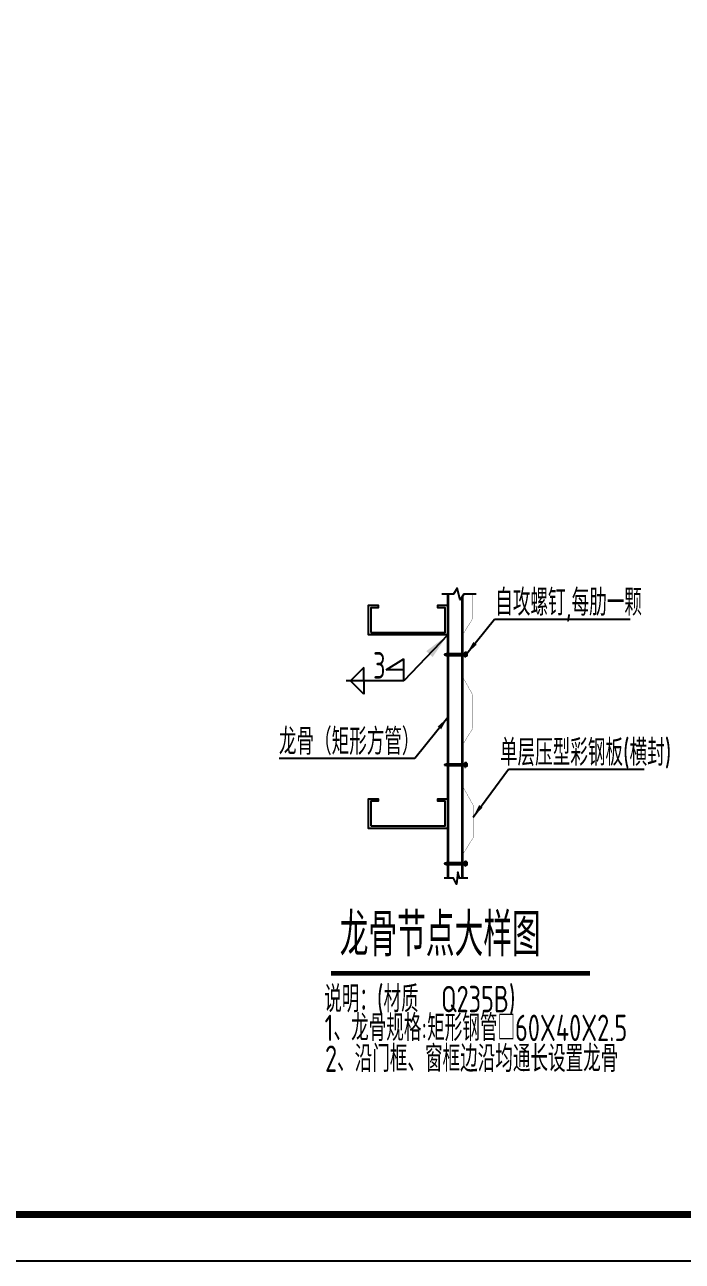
# Model space of a CAD drawing. Extents: x 177291 to 1288761, y 177638 to 322898.
# Drawn here: x 1169380 to 1184305, y 177960 to 206043 of the extents above; entities that cross this region are included whole.
import ezdxf

# ---------------------------------------------------------------- set-up
doc = ezdxf.new("R2010")
doc.units = 0
doc.header["$LTSCALE"] = 1000
for name, color, linetype in [('AXIS', 3, 'Continuous'), ('DIM_SYMB', 3, 'Continuous'), ('LT', 27, 'Continuous'), ('PUB_TEXT', 7, 'Continuous'), ('PUB_TITLE', 4, 'Continuous'), ('TEXT', 7, 'Continuous'), ('WELD', 7, 'Continuous')]:
    doc.layers.add(name, color=color, linetype=linetype)
doc.styles.add('_TCH_DIM_T3', font='SIMPLEX', dxfattribs={"width": 0.705882, "bigfont": 'GBCBIG'})
doc.styles.get("Standard").update_dxf_attribs({"font": 'gbenor.shx', "bigfont": 'gbcbig.shx'})
doc.styles.add('标准字体', font='tssdeng.shx', dxfattribs={"width": 0.7, "bigfont": 'tssdchn.shx'})
doc.dimstyles.new('TCH-200-1', dxfattribs={"dimtxt": 595, "dimasz": 200, "dimexe": 500, "dimexo": 600, "dimgap": 252.5, "dimtad": 1, "dimdec": 0, "dimzin": 0, "dimdsep": 46, "dimtxsty": '_TCH_DIM_T3', "dimblk": 'ARCHTICK', "dimcen": 0.09, "dimclrd": 3, "dimclre": 3, "dimclrt": 7, "dimazin": 2, "dimtfac": 1, "dimtdec": 0, "dimtix": 1, "dimtmove": 2, "dimatfit": 3, "dimfxl": 1, "dimtolj": 1, "dimtzin": 0, "dimarcsym": 0})
doc.dimstyles.new('TSSD_LEADER_STYLE_600.0', dxfattribs={"dimtxt": 0.18, "dimasz": 600, "dimexe": 0.18, "dimexo": 0.0625, "dimgap": 0.09, "dimtad": 0, "dimtih": 1, "dimtoh": 1, "dimdec": 4, "dimzin": 0, "dimdsep": 46, "dimtxsty": 'Standard', "dimcen": 0.09, "dimadec": 0, "dimazin": 0, "dimtfac": 1, "dimtdec": 4, "dimtofl": 0, "dimtmove": 0, "dimatfit": 3, "dimfxl": 1, "dimtolj": 1, "dimtzin": 0, "dimarcsym": 0})

# ---------------------------------------------------------------- blocks, each defined once
blk = doc.blocks.new('_WELD001')
at = {"linetype": 'ByBlock'}
h = blk.add_hatch(color=0, dxfattribs=at)
h.paths.add_polyline_path([(0.8, 0.5), (0, 1), (0, 0.5)], flags=16)
edge = h.paths.add_edge_path()
edge.add_line((0.8, 0.5), (0, 1))
edge.add_line((0, 0.5), (0.8, 0.5))
edge.add_line((0, 0), (0, 1))
at = {"color": 0, "linetype": 'ByBlock'}
for p, q in [((0, 0), (0, 1)), ((0.8, 0.5), (0, 1)), ((0, 0.5), (0.8, 0.5))]:
    blk.add_line(p, q, dxfattribs=at)
blk = doc.blocks.new('_WELD004')
at = {"color": 0, "linetype": 'ByBlock'}
for p, q in [((0, 1), (1, 0)), ((0, 0), (0, 1))]:
    blk.add_line(p, q, dxfattribs=at)
blk = doc.blocks.new('_ArchTick')
at = {"color": 0, "linetype": 'ByBlock', "const_width": 0.4}
blk.add_lwpolyline([(-0.5, -0.5), (0.5, 0.5)], dxfattribs=at)
blk = doc.blocks.new('*X333')
at = {"color": 0}
for p, q in [((903710.7, -307545.5), (903713.7, -307542.6)), ((903710.7, -307554.3), (903716.7, -307548.3)), ((903710.7, -307563.2), (903716.7, -307557.2)), ((903710.7, -307572), (903716.7, -307566)), ((903710.7, -307580.9), (903716.7, -307574.9)), ((903710.7, -307589.7), (903716.7, -307583.7)), ((903710.7, -307598.5), (903716.7, -307592.5)), ((903712.2, -307606), (903716.1, -307602))]:
    blk.add_line(p, q, dxfattribs=at)
blk = doc.blocks.new('AUDIT_I_040821143925-1')
at = {"linetype": 'Continuous', "ltscale": 20, "xscale": -0.899999999919668, "yscale": 0.8999999999068677, "zscale": 0.9, "rotation": 269.9996944201824}
blk.add_blockref('*X333', (276843.2, -813343.8), dxfattribs=at)
blk = doc.blocks.new('GD')
at = {"linetype": 'Continuous', "ltscale": 20}
for p, q in [((0, 1.3), (15, 3.6)), ((0, -1.3), (0, 1.3)), ((15, 3.6), (137.5, 3.6)), ((108.1, -3.6), (108.1, 3.6)), ((137.5, -9.7), (137.5, 9.7)), ((137.5, 9.7), (140.8, 9.7)), ((140.8, -9.7), (140.8, 9.7)), ((148.5, 7.5), (140.8, 7.5)), ((148.5, 3.4), (140.8, 3.4)), ((150, -5.5), (150, 5.4)), ((0, -1.3), (15, -3.6)), ((15, -3.6), (137.5, -3.6)), ((137.5, -9.7), (140.8, -9.7)), ((148.5, -3.4), (140.8, -3.4)), ((148.5, -7.5), (140.8, -7.5))]:
    blk.add_line(p, q, dxfattribs=at)
blk.add_ellipse((148.5, 5.4), major_axis=(0, 2.08), ratio=0.698493, start_param=3.141597, end_param=6.28319, dxfattribs=at)
at = {"linetype": 'Continuous', "ltscale": 20, "extrusion": (0, 0, -1)}
for centre, major_axis, ratio, start_param, end_param in [((148.5, 0), (0, 3.37), 0.429967, -0.000017, 3.141602), ((148.5, -5.5), (0, 2.08), 0.698493, -0.000005, 3.141588)]:
    blk.add_ellipse(centre, major_axis=major_axis, ratio=ratio, start_param=start_param, end_param=end_param, dxfattribs=at)
at = {"layer": 'PUB_TEXT', "xscale": 1.825602383585646, "yscale": 1.341960000107064, "zscale": 1.34196}
blk.add_blockref('AUDIT_I_040821143925-1', (0, 0), dxfattribs=at)

msp = doc.modelspace()

# ---------------------------------------------------------------- linework, layer by layer
at = {"const_width": 6, "elevation": -86.05}
msp.add_lwpolyline([(1179336.5, 186663.3), (1179336.5, 187222.43), (1179555.86, 187575.71), (1179555.86, 188323.75), (1179336.5, 188717.57), (1179336.5, 189717.69), (1179552.24, 190068.14), (1179552.24, 190816.18), (1179332.89, 191210), (1179332.89, 192210.12), (1179552.24, 192563.4), (1179552.24, 193108.85)], dxfattribs=at)
at = {"layer": 'DIM_SYMB', "const_width": 105}
msp.add_lwpolyline([(1176333.48, 184498.97), (1182210.02, 184498.97)], dxfattribs=at)
at = {"layer": 'LT'}
for points in [[(1179629.98, 193108.85), (1179345.27, 193108.85), (1179261.74, 192978.54), (1179197.89, 193248.1), (1179114.06, 193108.85), (1178846.46, 193108.85)], [(1178980.26, 186663.3), (1178980.26, 193108.85)], [(1179000.26, 186663.3), (1179000.26, 193108.85)], [(1179297.72, 193034.68), (1179297.72, 186663.3)], [(1179317.72, 193065.87), (1179317.72, 186663.3)], [(1179437.53, 186663.3), (1179245.08, 186663.3), (1179210.53, 186793.61), (1179180.48, 186524.05), (1179114.06, 186663.3), (1178899.1, 186663.3)]]:
    msp.add_lwpolyline(points, dxfattribs=at)
for points in [[(1177236.68, 192239.58), (1178924.01, 192239.58), (1178924.01, 192802.02), (1178755.28, 192802.02), (1178755.28, 192858.26), (1178980.26, 192858.26), (1178980.26, 192183.33), (1177180.44, 192183.33), (1177180.44, 192858.26), (1177405.41, 192858.26), (1177405.41, 192802.02), (1177236.68, 192802.02)], [(1177236.68, 187846.29), (1178924.01, 187846.29), (1178924.01, 188408.73), (1178755.28, 188408.73), (1178755.28, 188464.98), (1178980.26, 188464.98), (1178980.26, 187790.04), (1177180.44, 187790.04), (1177180.44, 188464.98), (1177405.41, 188464.98), (1177405.41, 188408.73), (1177236.68, 188408.73)]]:
    msp.add_lwpolyline(points, close=True, dxfattribs=at)
at = {"layer": 'PUB_TITLE'}
msp.add_lwpolyline([(1108697.9, 240960.27), (1197895.27, 240960.27), (1197895.27, 177959.98), (1108697.9, 177959.98)], close=True, dxfattribs=at)
at = {"layer": 'PUB_TITLE', "const_width": 159.09}
msp.add_lwpolyline([(1111349.43, 179020.59), (1111349.43, 239899.66), (1196834.66, 239899.66), (1196834.66, 179020.59)], close=True, dxfattribs=at)
at = {"layer": 'WELD'}
msp.add_line((1177985.34, 191142.29), (1176673.33, 191142.29), dxfattribs=at)

# ---------------------------------------------------------------- block references
at = {"layer": 'PUB_TEXT', "xscale": -3.374662497866666, "yscale": 5.624437499995111, "zscale": 5.624437499999999, "rotation": 180}
for p in [(1178906.13, 191741.18, -86.05), (1178906.13, 189236.04, -86.05), (1178906.13, 186992.78, -86.05)]:
    msp.add_blockref('GD', p, dxfattribs=at)
at = {"layer": 'WELD'}
for name, p, xscale, yscale, zscale in [('_WELD001', (1177985.34, 191142.29), -500.0000000000002, 500.0000000000002, 500.0000000000002), ('_WELD004', (1177073.33, 191142.29), -300.0000000000001, 300.0000000000001, 300.0000000000001)]:
    msp.add_blockref(name, p, dxfattribs=dict(at, xscale=xscale, yscale=yscale, zscale=zscale))
at = {"layer": 'WELD', "xscale": 300.0000000000001, "yscale": 300.0000000000001, "zscale": 300.0000000000001, "rotation": 180}
msp.add_blockref('_WELD004', (1177073.33, 191142.29), dxfattribs=at)

# ---------------------------------------------------------------- texts
at = {"layer": 'PUB_TEXT', "style": '标准字体', "width": 0.7}
msp.add_text('龙骨节点大样图', height=980, dxfattribs=at).set_placement((1176529.11, 184885.8))
at = {"layer": 'TEXT', "style": '标准字体', "width": 0.7}
for s, p in [('自攻螺钉,每肋一颗', (1180060.09, 192623.32)), ('3', (1177287.51, 191192.29)), ('龙骨（矩形方管）', (1175148.59, 189462.04, -43.03)), ('单层压型彩钢板(横封)', (1180166.66, 189212.31)), ('说明：(材质  Q235B)', (1176177.07, 183614.87)), ('1、龙骨规格:矩形钢管□60X40X2.5', (1176188.25, 182960.78)), ('2、沿门框、窗框边沿均通长设置龙骨', (1176196.06, 182260.43))]:
    msp.add_text(s, height=600, dxfattribs=at).set_placement(p)

# ---------------------------------------------------------------- leaders
at = {"layer": 'AXIS'}
for points in [[(1179412.32, 191760.15), (1180040.73, 192539.04), (1183122.98, 192539.04)], [(1178980.26, 190308.89), (1178237.25, 189377.76), (1175155, 189377.76)], [(1179555.86, 188049.03), (1180358.15, 189139.65), (1183440.4, 189139.65)]]:
    msp.add_leader(points, dimstyle='TCH-200-1', override={"dimasz": 300}, dxfattribs=at)
at = {"layer": 'WELD'}
msp.add_leader([(1178980.26, 192183.33), (1177985.34, 191142.29)], dimstyle='TSSD_LEADER_STYLE_600.0', dxfattribs=at)

doc.saveas('drawing.dxf')
